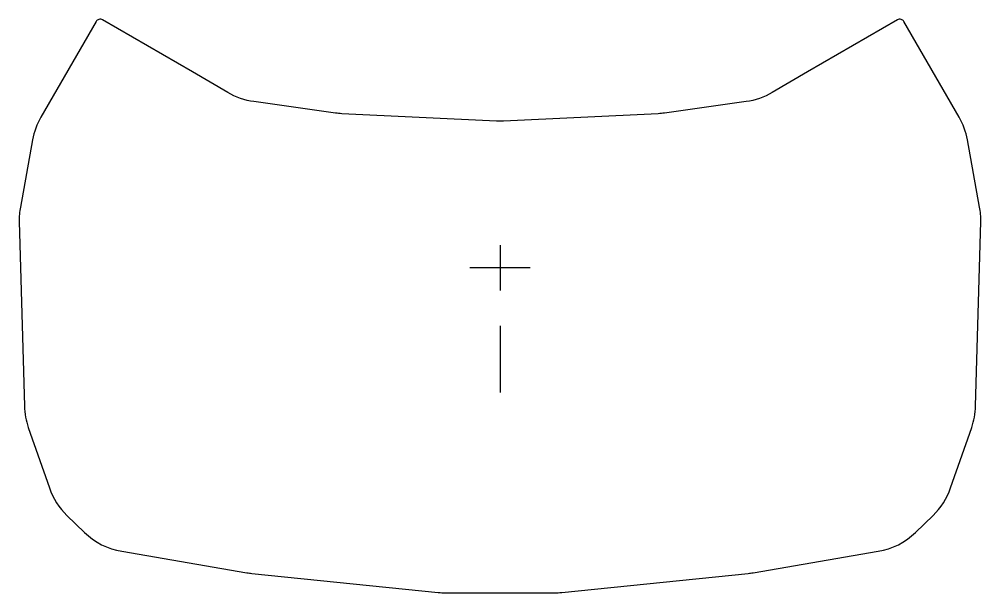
# Model space of a CAD drawing. Header units: millimetres. Extents: x -102 to 102, y -25 to 97.
import ezdxf

# ---------------------------------------------------------------- set-up
doc = ezdxf.new("R2010")
doc.units = ezdxf.units.MM
doc.layers.get('0').update_dxf_attribs({"linetype": 'CONTINUOUS'})

msp = doc.modelspace()

# ---------------------------------------------------------------- linework, layer by layer
for p, q in [((0, 48.82), (0, 39.25)), ((6.41, 44.04), (-6.41, 44.04)), ((0, 31.75), (0, 17.65))]:
    msp.add_line(p, q)
msp.add_lwpolyline([(-52.56, -20.71), (-13.07, -24.74, 0.025448), (-11.55, -24.82), (11.55, -24.82, 0.025448), (13.07, -24.74), (52.56, -20.71, 0.016942), (53.57, -20.57), (80.08, -16.03, 0.151145), (87.99, -12.02), (91.68, -8.44, 0.117115), (95.41, -2.6), (99.86, 10.2, 0.07693), (100.69, 14.72), (101.78, 53.84, 0.05177), (101.55, 56.93), (98.97, 71.15, 0.086333), (97.2, 75.98), (85.51, 96.23, 0.414214), (84.14, 96.6), (65.07, 85.58), (57.63, 81.19, -0.098639), (52.1, 79.26), (34.84, 76.84, -0.022728), (33.49, 76.71), (0.73, 75.11, -0.02437), (-0.73, 75.11), (-33.49, 76.71, -0.022728), (-34.84, 76.84), (-52.1, 79.26, -0.098639), (-57.63, 81.19), (-65.07, 85.58), (-84.14, 96.6, 0.414214), (-85.51, 96.23), (-97.2, 75.98, 0.086333), (-98.97, 71.15), (-101.55, 56.93, 0.05177), (-101.78, 53.84), (-100.69, 14.72, 0.07693), (-99.86, 10.2), (-95.41, -2.6, 0.117115), (-91.68, -8.44), (-87.99, -12.02, 0.151145), (-80.08, -16.03), (-53.57, -20.57, 0.016942)], format="xyb", close=True)

doc.saveas('drawing.dxf')
